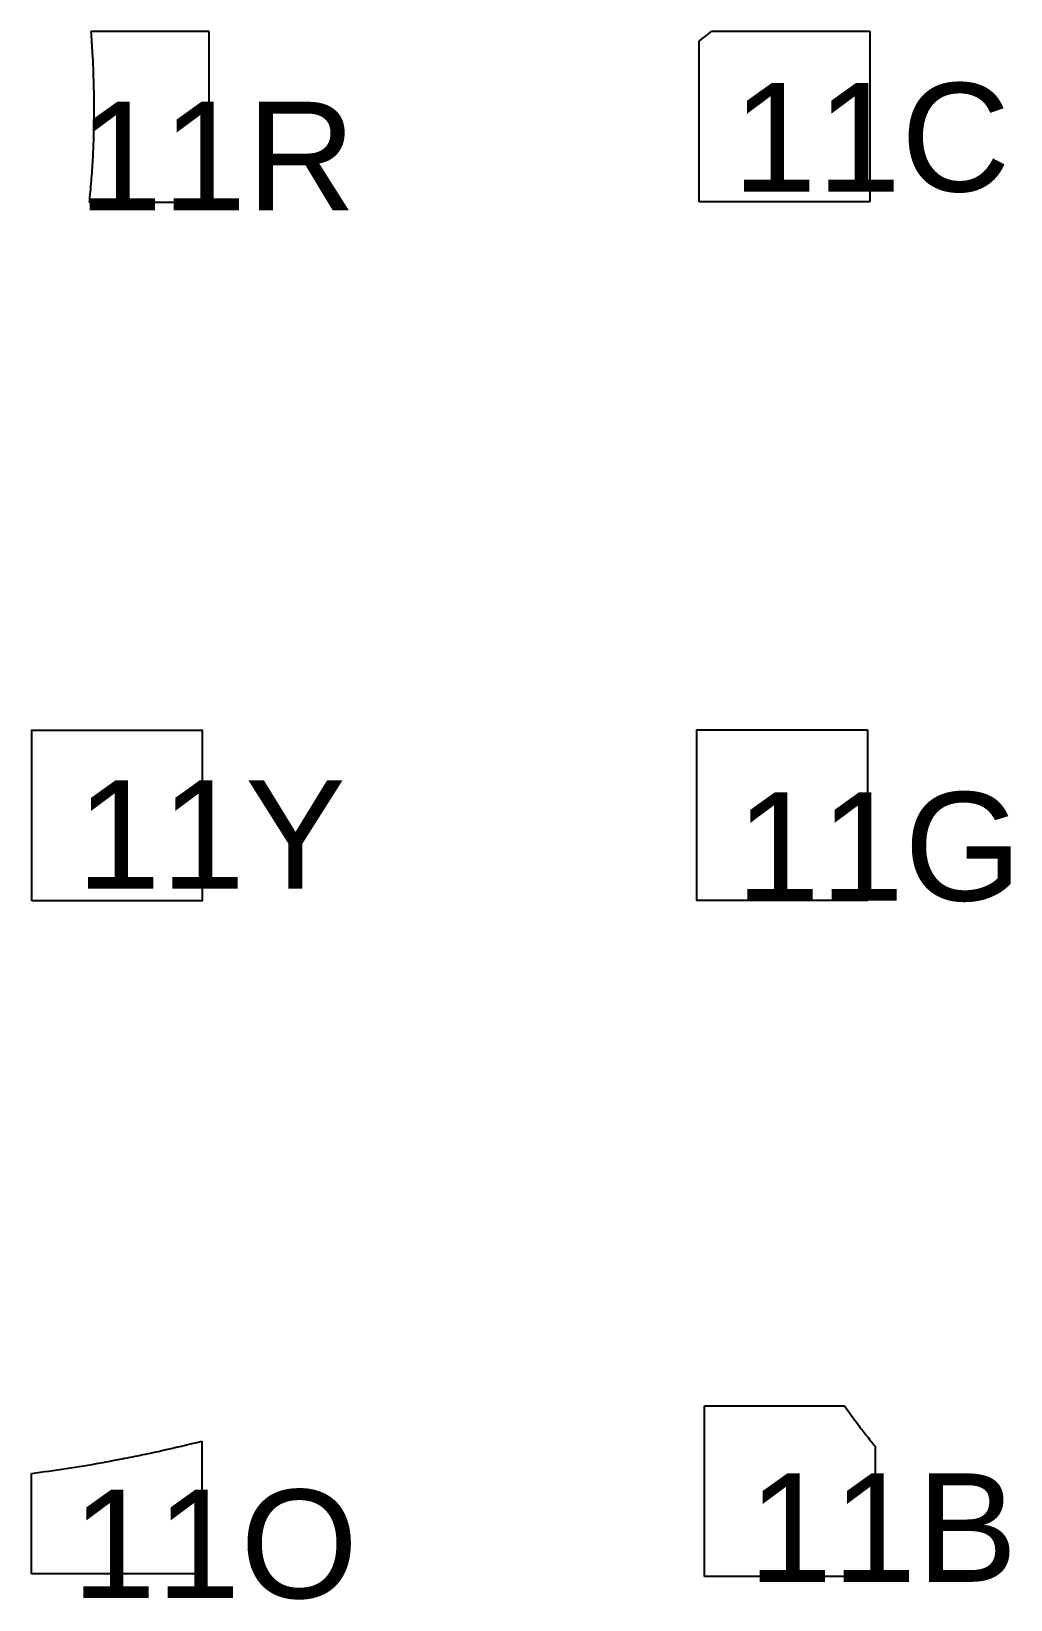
# Model space of a CAD drawing. Header units: millimetres. Extents: x 2.1 to 9.9, y 2.2 to 14.7.
import ezdxf

# ---------------------------------------------------------------- set-up
doc = ezdxf.new("R2010")
doc.units = ezdxf.units.MM
doc.header["$MEASUREMENT"] = 0
doc.layers.add('CUT', color=1, linetype='Continuous')
doc.layers.add('DISPLAY', color=163, linetype='Continuous')

msp = doc.modelspace()

# ---------------------------------------------------------------- linework, layer by layer
at = {"layer": 'CUT'}
for p, q in [((3.484, 14.714), (2.541, 14.714)), ((3.484, 13.354), (3.484, 14.714)), ((7.392, 13.355), (7.392, 14.637)), ((7.492, 14.715), (8.752, 14.715)), ((8.752, 14.715), (8.752, 13.355)), ((2.565, 14.04), (2.565, 14.029)), ((2.527, 13.354), (3.484, 13.354)), ((8.752, 13.355), (7.392, 13.355)), ((7.435, 2.399), (7.435, 3.759)), ((7.435, 3.759), (8.552, 3.759)), ((3.427, 3.478), (3.427, 2.42)), ((8.795, 3.439), (8.795, 2.399)), ((2.704, 3.321), (2.771, 3.334)), ((2.067, 2.42), (2.067, 3.222)), ((3.427, 2.42), (2.067, 2.42)), ((8.795, 2.399), (7.435, 2.399))]:
    msp.add_line(p, q, dxfattribs=at)
for points in [[(2.07, 7.784), (2.07, 9.144), (3.43, 9.144), (3.43, 7.784), (2.07, 7.784)], [(8.734, 9.148), (8.734, 7.788), (7.374, 7.788), (7.374, 9.148), (8.734, 9.148)]]:
    msp.add_lwpolyline(points, dxfattribs=at)
for points, knots in [([(2.541, 14.714), (2.545, 14.656), (2.555, 14.515), (2.564, 14.29), (2.565, 14.123), (2.565, 14.04)], [0, 0, 0, 0, 0.260238, 0.629949, 1, 1, 1, 1]), ([(7.392, 14.637), (7.412, 14.653), (7.446, 14.678), (7.479, 14.704), (7.492, 14.715)], [-1, -1, -1, -1, -0.394705, 0, 0, 0, 0]), ([(2.565, 14.029), (2.564, 13.973), (2.563, 13.86), (2.555, 13.692), (2.544, 13.523), (2.533, 13.41), (2.527, 13.354)], [0, 0, 0, 0, 0.249678, 0.499353, 0.749679, 1, 1, 1, 1]), ([(8.552, 3.759), (8.587, 3.71), (8.643, 3.631), (8.725, 3.525), (8.771, 3.468), (8.795, 3.439)], [-1, -1, -1, -1, -0.552682, -0.276276, 0, 0, 0, 0]), ([(2.771, 3.334), (2.826, 3.345), (2.936, 3.366), (3.155, 3.413), (3.318, 3.452), (3.427, 3.478)], [-1, -1, -1, -1, -0.749918, -0.499835, 0, 0, 0, 0]), ([(2.067, 3.222), (2.159, 3.234), (2.344, 3.259), (2.556, 3.294), (2.676, 3.316), (2.704, 3.321)], [-1, -1, -1, -1, -0.566589, -0.133491, 0, 0, 0, 0])]:
    msp.add_open_spline(points, degree=3, knots=knots, dxfattribs=at)

# ---------------------------------------------------------------- texts
at = {"layer": 'DISPLAY', "char_height": 0.86453, "attachment_point": 7, "line_spacing_factor": 0.963855}
for s, insert, width in [('\\fHelvetica;11C', (7.658, 13.426), 2.89043), ('\\fHelvetica;11R', (2.439, 13.289), 2.91647), ('\\fHelvetica;11Y', (2.427, 7.882), 2.86439), ('\\fHelvetica;11G', (7.684, 7.774), 2.9321), ('\\fHelvetica;11B', (7.782, 2.357), 2.81231), ('\\fHelvetica;11O', (2.39, 2.215), 2.94772)]:
    msp.add_mtext(s, dxfattribs=dict(at, insert=insert, width=width))

doc.saveas('drawing.dxf')
